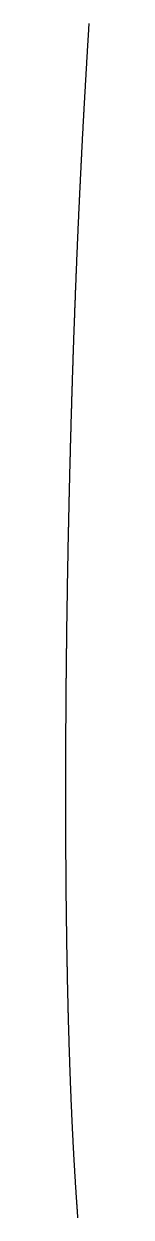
# Model space of a CAD drawing. Header units: millimetres. Extents: x 88 to 97873, y 32 to 55088.
# Drawn here: x 47980.07 to 47980.59, y 5170.2 to 5196.91 of the extents above; entities that cross this region are included whole.
import ezdxf

# ---------------------------------------------------------------- set-up
doc = ezdxf.new("R2010")
doc.units = ezdxf.units.MM
doc.header["$LTSCALE"] = 0.3

msp = doc.modelspace()

# ---------------------------------------------------------------- linework, layer by layer
msp.add_lwpolyline([(47980.34, 5170.187), (47980.339, 5170.2), (47980.338, 5170.213), (47980.337, 5170.226), (47980.336, 5170.239), (47980.335, 5170.251), (47980.334, 5170.264), (47980.334, 5170.277), (47980.333, 5170.29), (47980.332, 5170.303), (47980.331, 5170.316), (47980.33, 5170.329), (47980.329, 5170.342), (47980.328, 5170.355), (47980.327, 5170.368), (47980.326, 5170.381), (47980.325, 5170.394), (47980.324, 5170.407), (47980.323, 5170.42), (47980.322, 5170.433), (47980.321, 5170.447), (47980.32, 5170.46), (47980.32, 5170.473), (47980.319, 5170.486), (47980.318, 5170.499), (47980.317, 5170.512), (47980.316, 5170.525), (47980.315, 5170.538), (47980.314, 5170.551), (47980.313, 5170.565), (47980.312, 5170.578), (47980.311, 5170.591), (47980.31, 5170.604), (47980.31, 5170.617), (47980.309, 5170.63), (47980.308, 5170.644), (47980.307, 5170.657), (47980.306, 5170.67), (47980.305, 5170.683), (47980.304, 5170.697), (47980.303, 5170.71), (47980.302, 5170.723), (47980.302, 5170.736), (47980.301, 5170.75), (47980.3, 5170.763), (47980.299, 5170.776), (47980.298, 5170.789), (47980.297, 5170.803), (47980.296, 5170.816), (47980.295, 5170.829), (47980.295, 5170.843), (47980.294, 5170.856), (47980.293, 5170.869), (47980.292, 5170.883), (47980.291, 5170.896), (47980.29, 5170.91), (47980.289, 5170.923), (47980.289, 5170.936), (47980.288, 5170.95), (47980.287, 5170.963), (47980.286, 5170.977), (47980.285, 5170.99), (47980.284, 5171.004), (47980.283, 5171.017), (47980.283, 5171.03), (47980.282, 5171.044), (47980.281, 5171.057), (47980.28, 5171.071), (47980.279, 5171.084), (47980.278, 5171.098), (47980.278, 5171.111), (47980.277, 5171.125), (47980.276, 5171.139), (47980.275, 5171.152), (47980.274, 5171.166), (47980.273, 5171.179), (47980.273, 5171.193), (47980.272, 5171.206), (47980.271, 5171.22), (47980.27, 5171.234), (47980.269, 5171.247), (47980.269, 5171.261), (47980.268, 5171.274), (47980.267, 5171.288), (47980.266, 5171.302), (47980.265, 5171.315), (47980.265, 5171.329), (47980.264, 5171.343), (47980.263, 5171.357), (47980.262, 5171.37), (47980.261, 5171.384), (47980.261, 5171.398), (47980.26, 5171.411), (47980.259, 5171.425), (47980.258, 5171.439), (47980.257, 5171.453), (47980.257, 5171.466), (47980.256, 5171.48), (47980.255, 5171.494), (47980.254, 5171.508), (47980.254, 5171.522), (47980.253, 5171.535), (47980.252, 5171.549), (47980.251, 5171.563), (47980.25, 5171.577), (47980.25, 5171.591), (47980.249, 5171.605), (47980.248, 5171.619), (47980.247, 5171.632), (47980.247, 5171.646), (47980.246, 5171.66), (47980.245, 5171.674), (47980.244, 5171.688), (47980.244, 5171.702), (47980.243, 5171.716), (47980.242, 5171.73), (47980.241, 5171.744), (47980.241, 5171.758), (47980.24, 5171.772), (47980.239, 5171.786), (47980.238, 5171.8), (47980.238, 5171.814), (47980.237, 5171.828), (47980.236, 5171.842), (47980.235, 5171.856), (47980.235, 5171.87), (47980.234, 5171.884), (47980.233, 5171.898), (47980.233, 5171.912), (47980.232, 5171.926), (47980.231, 5171.94), (47980.23, 5171.955), (47980.23, 5171.969), (47980.229, 5171.983), (47980.228, 5171.997), (47980.227, 5172.011), (47980.227, 5172.025), (47980.226, 5172.039), (47980.225, 5172.054), (47980.225, 5172.068), (47980.224, 5172.082), (47980.223, 5172.096), (47980.223, 5172.11), (47980.222, 5172.125), (47980.221, 5172.139), (47980.22, 5172.153), (47980.22, 5172.167), (47980.219, 5172.182), (47980.218, 5172.196), (47980.218, 5172.21), (47980.217, 5172.225), (47980.216, 5172.239), (47980.216, 5172.253), (47980.215, 5172.268), (47980.214, 5172.282), (47980.214, 5172.296), (47980.213, 5172.311), (47980.212, 5172.325), (47980.212, 5172.339), (47980.211, 5172.354), (47980.21, 5172.368), (47980.21, 5172.383), (47980.209, 5172.397), (47980.208, 5172.412), (47980.208, 5172.426), (47980.207, 5172.44), (47980.206, 5172.455), (47980.206, 5172.469), (47980.205, 5172.484), (47980.204, 5172.498), (47980.204, 5172.513), (47980.203, 5172.527), (47980.202, 5172.542), (47980.202, 5172.556), (47980.201, 5172.571), (47980.2, 5172.586), (47980.2, 5172.6), (47980.199, 5172.615), (47980.198, 5172.629), (47980.198, 5172.644), (47980.197, 5172.659), (47980.197, 5172.673), (47980.196, 5172.688), (47980.195, 5172.702), (47980.195, 5172.717), (47980.194, 5172.732), (47980.193, 5172.746), (47980.193, 5172.761), (47980.192, 5172.776), (47980.192, 5172.791), (47980.191, 5172.805), (47980.19, 5172.82), (47980.19, 5172.835), (47980.189, 5172.849), (47980.188, 5172.864), (47980.188, 5172.879), (47980.187, 5172.894), (47980.187, 5172.909), (47980.186, 5172.923), (47980.185, 5172.938), (47980.185, 5172.953), (47980.184, 5172.968), (47980.184, 5172.983), (47980.183, 5172.998), (47980.182, 5173.012), (47980.182, 5173.027), (47980.181, 5173.042), (47980.181, 5173.057), (47980.18, 5173.072), (47980.179, 5173.087), (47980.179, 5173.102), (47980.178, 5173.117), (47980.178, 5173.132), (47980.177, 5173.147), (47980.177, 5173.162), (47980.176, 5173.177), (47980.175, 5173.192), (47980.175, 5173.207), (47980.174, 5173.222), (47980.174, 5173.237), (47980.173, 5173.252), (47980.173, 5173.267), (47980.172, 5173.282), (47980.171, 5173.297), (47980.171, 5173.312), (47980.17, 5173.327), (47980.17, 5173.342), (47980.169, 5173.357), (47980.169, 5173.372), (47980.168, 5173.388), (47980.168, 5173.403), (47980.167, 5173.418), (47980.166, 5173.433), (47980.166, 5173.448), (47980.165, 5173.463), (47980.165, 5173.479), (47980.164, 5173.494), (47980.164, 5173.509), (47980.163, 5173.524), (47980.163, 5173.54), (47980.162, 5173.555), (47980.162, 5173.57), (47980.161, 5173.585), (47980.16, 5173.601), (47980.16, 5173.616), (47980.159, 5173.631), (47980.159, 5173.647), (47980.158, 5173.662), (47980.158, 5173.677), (47980.157, 5173.693), (47980.157, 5173.708), (47980.156, 5173.723), (47980.156, 5173.739), (47980.155, 5173.754), (47980.155, 5173.77), (47980.154, 5173.785), (47980.154, 5173.8), (47980.153, 5173.816), (47980.153, 5173.831), (47980.152, 5173.847), (47980.152, 5173.862), (47980.151, 5173.878), (47980.151, 5173.893), (47980.15, 5173.909), (47980.15, 5173.924), (47980.149, 5173.94), (47980.149, 5173.955), (47980.148, 5173.971), (47980.148, 5173.986), (47980.147, 5174.002), (47980.147, 5174.018), (47980.146, 5174.033), (47980.146, 5174.049), (47980.145, 5174.064), (47980.145, 5174.08), (47980.144, 5174.096), (47980.144, 5174.111), (47980.143, 5174.127), (47980.143, 5174.142), (47980.142, 5174.158), (47980.142, 5174.174), (47980.141, 5174.19), (47980.141, 5174.205), (47980.141, 5174.221), (47980.14, 5174.237), (47980.14, 5174.252), (47980.139, 5174.268), (47980.139, 5174.284), (47980.138, 5174.3), (47980.138, 5174.315), (47980.137, 5174.331), (47980.137, 5174.347), (47980.136, 5174.363), (47980.136, 5174.379), (47980.136, 5174.394), (47980.135, 5174.41), (47980.135, 5174.426), (47980.134, 5174.442), (47980.134, 5174.458), (47980.133, 5174.474), (47980.133, 5174.49), (47980.132, 5174.505), (47980.132, 5174.521), (47980.132, 5174.537), (47980.131, 5174.553), (47980.131, 5174.569), (47980.13, 5174.585), (47980.13, 5174.601), (47980.129, 5174.617), (47980.129, 5174.633), (47980.129, 5174.649), (47980.128, 5174.665), (47980.128, 5174.681), (47980.127, 5174.697), (47980.127, 5174.713), (47980.126, 5174.729), (47980.126, 5174.745), (47980.126, 5174.761), (47980.125, 5174.777), (47980.125, 5174.793), (47980.124, 5174.809), (47980.124, 5174.825), (47980.124, 5174.841), (47980.123, 5174.857), (47980.123, 5174.874), (47980.122, 5174.89), (47980.122, 5174.906), (47980.122, 5174.922), (47980.121, 5174.938), (47980.121, 5174.954), (47980.12, 5174.97), (47980.12, 5174.987), (47980.12, 5175.003), (47980.119, 5175.019), (47980.119, 5175.035), (47980.118, 5175.051), (47980.118, 5175.068), (47980.118, 5175.084), (47980.117, 5175.1), (47980.117, 5175.116), (47980.116, 5175.133), (47980.116, 5175.149), (47980.116, 5175.165), (47980.115, 5175.181), (47980.115, 5175.198), (47980.115, 5175.214), (47980.114, 5175.23), (47980.114, 5175.247), (47980.114, 5175.263), (47980.113, 5175.279), (47980.113, 5175.296), (47980.112, 5175.312), (47980.112, 5175.328), (47980.112, 5175.345), (47980.111, 5175.361), (47980.111, 5175.378), (47980.111, 5175.394), (47980.11, 5175.41), (47980.11, 5175.427), (47980.11, 5175.443), (47980.109, 5175.46), (47980.109, 5175.476), (47980.109, 5175.493), (47980.108, 5175.509), (47980.108, 5175.525), (47980.108, 5175.542), (47980.107, 5175.558), (47980.107, 5175.575), (47980.106, 5175.591), (47980.106, 5175.608), (47980.106, 5175.624), (47980.105, 5175.641), (47980.105, 5175.658), (47980.105, 5175.674), (47980.105, 5175.691), (47980.104, 5175.707), (47980.104, 5175.724), (47980.104, 5175.74), (47980.103, 5175.757), (47980.103, 5175.774), (47980.103, 5175.79), (47980.102, 5175.807), (47980.102, 5175.823), (47980.102, 5175.84), (47980.101, 5175.857), (47980.101, 5175.873), (47980.101, 5175.89), (47980.1, 5175.907), (47980.1, 5175.923), (47980.1, 5175.94), (47980.099, 5175.957), (47980.099, 5175.973), (47980.099, 5175.99), (47980.099, 5176.007), (47980.098, 5176.024), (47980.098, 5176.04), (47980.098, 5176.057), (47980.097, 5176.074), (47980.097, 5176.09), (47980.097, 5176.107), (47980.097, 5176.124), (47980.096, 5176.141), (47980.096, 5176.158), (47980.096, 5176.174), (47980.095, 5176.191), (47980.095, 5176.208), (47980.095, 5176.225), (47980.095, 5176.242), (47980.094, 5176.258), (47980.094, 5176.275), (47980.094, 5176.292), (47980.093, 5176.309), (47980.093, 5176.326), (47980.093, 5176.343), (47980.093, 5176.36), (47980.092, 5176.376), (47980.092, 5176.393), (47980.092, 5176.41), (47980.092, 5176.427), (47980.091, 5176.444), (47980.091, 5176.461), (47980.091, 5176.478), (47980.091, 5176.495), (47980.09, 5176.512), (47980.09, 5176.529), (47980.09, 5176.546), (47980.09, 5176.563), (47980.089, 5176.58), (47980.089, 5176.597), (47980.089, 5176.614), (47980.089, 5176.631), (47980.088, 5176.648), (47980.088, 5176.665), (47980.088, 5176.682), (47980.088, 5176.699), (47980.087, 5176.716), (47980.087, 5176.733), (47980.087, 5176.75), (47980.087, 5176.767), (47980.086, 5176.784), (47980.086, 5176.801), (47980.086, 5176.818), (47980.086, 5176.835), (47980.086, 5176.852), (47980.085, 5176.869), (47980.085, 5176.887), (47980.085, 5176.904), (47980.085, 5176.921), (47980.084, 5176.938), (47980.084, 5176.955), (47980.084, 5176.972), (47980.084, 5176.989), (47980.084, 5177.007), (47980.083, 5177.024), (47980.083, 5177.041), (47980.083, 5177.058), (47980.083, 5177.075), (47980.083, 5177.092), (47980.082, 5177.11), (47980.082, 5177.127), (47980.082, 5177.144), (47980.082, 5177.161), (47980.082, 5177.179), (47980.081, 5177.196), (47980.081, 5177.213), (47980.081, 5177.23), (47980.081, 5177.248), (47980.081, 5177.265), (47980.08, 5177.282), (47980.08, 5177.299), (47980.08, 5177.317), (47980.08, 5177.334), (47980.08, 5177.351), (47980.079, 5177.369), (47980.079, 5177.386), (47980.079, 5177.403), (47980.079, 5177.42), (47980.079, 5177.438), (47980.079, 5177.455), (47980.078, 5177.472), (47980.078, 5177.49), (47980.078, 5177.507), (47980.078, 5177.525), (47980.078, 5177.542), (47980.078, 5177.559), (47980.077, 5177.577), (47980.077, 5177.594), (47980.077, 5177.611), (47980.077, 5177.629), (47980.077, 5177.646), (47980.077, 5177.664), (47980.076, 5177.681), (47980.076, 5177.699), (47980.076, 5177.716), (47980.076, 5177.733), (47980.076, 5177.751), (47980.076, 5177.768), (47980.076, 5177.786), (47980.075, 5177.803), (47980.075, 5177.821), (47980.075, 5177.838), (47980.075, 5177.856), (47980.075, 5177.873), (47980.075, 5177.891), (47980.075, 5177.908), (47980.074, 5177.926), (47980.074, 5177.943), (47980.074, 5177.961), (47980.074, 5177.978), (47980.074, 5177.996), (47980.074, 5178.013), (47980.074, 5178.031), (47980.073, 5178.048), (47980.073, 5178.066), (47980.073, 5178.083), (47980.073, 5178.101), (47980.073, 5178.119), (47980.073, 5178.136), (47980.073, 5178.154), (47980.073, 5178.171), (47980.073, 5178.189), (47980.072, 5178.206), (47980.072, 5178.224), (47980.072, 5178.242), (47980.072, 5178.259), (47980.072, 5178.277), (47980.072, 5178.295), (47980.072, 5178.312), (47980.072, 5178.33), (47980.072, 5178.347), (47980.071, 5178.365), (47980.071, 5178.383), (47980.071, 5178.4), (47980.071, 5178.418), (47980.071, 5178.436), (47980.071, 5178.453), (47980.071, 5178.471), (47980.071, 5178.489), (47980.071, 5178.507), (47980.071, 5178.524), (47980.071, 5178.542), (47980.07, 5178.56), (47980.07, 5178.577), (47980.07, 5178.595), (47980.07, 5178.613), (47980.07, 5178.631), (47980.07, 5178.648), (47980.07, 5178.666), (47980.07, 5178.684), (47980.07, 5178.702), (47980.07, 5178.719), (47980.07, 5178.737), (47980.07, 5178.755), (47980.069, 5178.773), (47980.069, 5178.79), (47980.069, 5178.808), (47980.069, 5178.826), (47980.069, 5178.844), (47980.069, 5178.862), (47980.069, 5178.879), (47980.069, 5178.897), (47980.069, 5178.915), (47980.069, 5178.933), (47980.069, 5178.951), (47980.069, 5178.968), (47980.069, 5178.986), (47980.069, 5179.004), (47980.069, 5179.022), (47980.069, 5179.04), (47980.069, 5179.058), (47980.069, 5179.076), (47980.068, 5179.093), (47980.068, 5179.111), (47980.068, 5179.129), (47980.068, 5179.147), (47980.068, 5179.165), (47980.068, 5179.183), (47980.068, 5179.201), (47980.068, 5179.219), (47980.068, 5179.236), (47980.068, 5179.254), (47980.068, 5179.272), (47980.068, 5179.29), (47980.068, 5179.308), (47980.068, 5179.326), (47980.068, 5179.344), (47980.068, 5179.362), (47980.068, 5179.38), (47980.068, 5179.398), (47980.068, 5179.416), (47980.068, 5179.434), (47980.068, 5179.452), (47980.068, 5179.47), (47980.068, 5179.488), (47980.068, 5179.506), (47980.068, 5179.524), (47980.068, 5179.542), (47980.068, 5179.559), (47980.068, 5179.577), (47980.068, 5179.595), (47980.068, 5179.613), (47980.068, 5179.631), (47980.068, 5179.649), (47980.068, 5179.667), (47980.068, 5179.685), (47980.068, 5179.703), (47980.068, 5179.722), (47980.068, 5179.74), (47980.068, 5179.758), (47980.068, 5179.776), (47980.068, 5179.794), (47980.068, 5179.812), (47980.068, 5179.83), (47980.068, 5179.848), (47980.068, 5179.866), (47980.068, 5179.884), (47980.068, 5179.902), (47980.068, 5179.92), (47980.068, 5179.938), (47980.068, 5179.956), (47980.068, 5179.974), (47980.068, 5179.992), (47980.068, 5180.01), (47980.068, 5180.028), (47980.068, 5180.047), (47980.068, 5180.065), (47980.068, 5180.083), (47980.068, 5180.101), (47980.068, 5180.119), (47980.068, 5180.137), (47980.068, 5180.155), (47980.068, 5180.173), (47980.068, 5180.191), (47980.068, 5180.21), (47980.068, 5180.228), (47980.068, 5180.246), (47980.068, 5180.264), (47980.068, 5180.282), (47980.068, 5180.3), (47980.068, 5180.318), (47980.069, 5180.337), (47980.069, 5180.355), (47980.069, 5180.373), (47980.069, 5180.391), (47980.069, 5180.409), (47980.069, 5180.427), (47980.069, 5180.446), (47980.069, 5180.464), (47980.069, 5180.482), (47980.069, 5180.5), (47980.069, 5180.518), (47980.069, 5180.536), (47980.069, 5180.555), (47980.069, 5180.573), (47980.069, 5180.591), (47980.069, 5180.609), (47980.069, 5180.627), (47980.069, 5180.646), (47980.07, 5180.664), (47980.07, 5180.682), (47980.07, 5180.7), (47980.07, 5180.719), (47980.07, 5180.737), (47980.07, 5180.755), (47980.07, 5180.773), (47980.07, 5180.791), (47980.07, 5180.81), (47980.07, 5180.828), (47980.07, 5180.846), (47980.07, 5180.864), (47980.07, 5180.883), (47980.071, 5180.901), (47980.071, 5180.919), (47980.071, 5180.937), (47980.071, 5180.956), (47980.071, 5180.974), (47980.071, 5180.992), (47980.071, 5181.011), (47980.071, 5181.029), (47980.071, 5181.047), (47980.071, 5181.065), (47980.072, 5181.084), (47980.072, 5181.102), (47980.072, 5181.12), (47980.072, 5181.138), (47980.072, 5181.157), (47980.072, 5181.175), (47980.072, 5181.193), (47980.072, 5181.212), (47980.072, 5181.23), (47980.072, 5181.248), (47980.073, 5181.267), (47980.073, 5181.285), (47980.073, 5181.303), (47980.073, 5181.322), (47980.073, 5181.34), (47980.073, 5181.358), (47980.073, 5181.376), (47980.073, 5181.395), (47980.073, 5181.413), (47980.074, 5181.431), (47980.074, 5181.45), (47980.074, 5181.468), (47980.074, 5181.486), (47980.074, 5181.505), (47980.074, 5181.523), (47980.074, 5181.542), (47980.074, 5181.56), (47980.075, 5181.578), (47980.075, 5181.597), (47980.075, 5181.615), (47980.075, 5181.633), (47980.075, 5181.652), (47980.075, 5181.67), (47980.075, 5181.688), (47980.076, 5181.707), (47980.076, 5181.725), (47980.076, 5181.743), (47980.076, 5181.762), (47980.076, 5181.78), (47980.076, 5181.799), (47980.076, 5181.817), (47980.077, 5181.835), (47980.077, 5181.854), (47980.077, 5181.872), (47980.077, 5181.89), (47980.077, 5181.909), (47980.077, 5181.927), (47980.078, 5181.946), (47980.078, 5181.964), (47980.078, 5181.982), (47980.078, 5182.001), (47980.078, 5182.019), (47980.078, 5182.038), (47980.078, 5182.056), (47980.079, 5182.074), (47980.079, 5182.093), (47980.079, 5182.111), (47980.079, 5182.13), (47980.079, 5182.148), (47980.079, 5182.167), (47980.08, 5182.185), (47980.08, 5182.203), (47980.08, 5182.222), (47980.08, 5182.24), (47980.08, 5182.259), (47980.081, 5182.277), (47980.081, 5182.295), (47980.081, 5182.314), (47980.081, 5182.332), (47980.081, 5182.351), (47980.081, 5182.369), (47980.082, 5182.388), (47980.082, 5182.406), (47980.082, 5182.424), (47980.082, 5182.443), (47980.082, 5182.461), (47980.083, 5182.48), (47980.083, 5182.498), (47980.083, 5182.517), (47980.083, 5182.535), (47980.083, 5182.554), (47980.084, 5182.572), (47980.084, 5182.59), (47980.084, 5182.609), (47980.084, 5182.627), (47980.084, 5182.646), (47980.085, 5182.664), (47980.085, 5182.683), (47980.085, 5182.701), (47980.085, 5182.72), (47980.085, 5182.738), (47980.086, 5182.757), (47980.086, 5182.775), (47980.086, 5182.793), (47980.086, 5182.812), (47980.086, 5182.83), (47980.087, 5182.849), (47980.087, 5182.867), (47980.087, 5182.886), (47980.087, 5182.904), (47980.087, 5182.923), (47980.088, 5182.941), (47980.088, 5182.96), (47980.088, 5182.978), (47980.088, 5182.997), (47980.089, 5183.015), (47980.089, 5183.034), (47980.089, 5183.052), (47980.089, 5183.07), (47980.09, 5183.089), (47980.09, 5183.107), (47980.09, 5183.126), (47980.09, 5183.144), (47980.09, 5183.163), (47980.091, 5183.181), (47980.091, 5183.2), (47980.091, 5183.218), (47980.091, 5183.237), (47980.092, 5183.255), (47980.092, 5183.274), (47980.092, 5183.292), (47980.092, 5183.311), (47980.093, 5183.329), (47980.093, 5183.348), (47980.093, 5183.366), (47980.093, 5183.385), (47980.094, 5183.403), (47980.094, 5183.422), (47980.094, 5183.44), (47980.094, 5183.459), (47980.095, 5183.477), (47980.095, 5183.496), (47980.095, 5183.514), (47980.095, 5183.533), (47980.096, 5183.551), (47980.096, 5183.569), (47980.096, 5183.588), (47980.096, 5183.606), (47980.097, 5183.625), (47980.097, 5183.643), (47980.097, 5183.662), (47980.098, 5183.68), (47980.098, 5183.699), (47980.098, 5183.717), (47980.098, 5183.736), (47980.099, 5183.754), (47980.099, 5183.773), (47980.099, 5183.791), (47980.099, 5183.81), (47980.1, 5183.828), (47980.1, 5183.847), (47980.1, 5183.865), (47980.101, 5183.884), (47980.101, 5183.902), (47980.101, 5183.921), (47980.101, 5183.939), (47980.102, 5183.958), (47980.102, 5183.976), (47980.102, 5183.995), (47980.103, 5184.013), (47980.103, 5184.032), (47980.103, 5184.05), (47980.103, 5184.069), (47980.104, 5184.087), (47980.104, 5184.106), (47980.104, 5184.124), (47980.105, 5184.143), (47980.105, 5184.161), (47980.105, 5184.18), (47980.105, 5184.198), (47980.106, 5184.217), (47980.106, 5184.235), (47980.106, 5184.254), (47980.107, 5184.272), (47980.107, 5184.291), (47980.107, 5184.309), (47980.108, 5184.328), (47980.108, 5184.346), (47980.108, 5184.365), (47980.108, 5184.383), (47980.109, 5184.401), (47980.109, 5184.42), (47980.109, 5184.438), (47980.11, 5184.457), (47980.11, 5184.475), (47980.11, 5184.494), (47980.111, 5184.512), (47980.111, 5184.531), (47980.111, 5184.549), (47980.112, 5184.568), (47980.112, 5184.586), (47980.112, 5184.605), (47980.113, 5184.623), (47980.113, 5184.642), (47980.113, 5184.66), (47980.114, 5184.679), (47980.114, 5184.697), (47980.114, 5184.716), (47980.115, 5184.734), (47980.115, 5184.753), (47980.115, 5184.771), (47980.116, 5184.789), (47980.116, 5184.808), (47980.116, 5184.826), (47980.117, 5184.845), (47980.117, 5184.863), (47980.117, 5184.882), (47980.118, 5184.9), (47980.118, 5184.919), (47980.118, 5184.937), (47980.119, 5184.956), (47980.119, 5184.974), (47980.119, 5184.993), (47980.12, 5185.011), (47980.12, 5185.029), (47980.12, 5185.048), (47980.121, 5185.066), (47980.121, 5185.085), (47980.121, 5185.103), (47980.122, 5185.122), (47980.122, 5185.14), (47980.123, 5185.159), (47980.123, 5185.177), (47980.123, 5185.195), (47980.124, 5185.214), (47980.124, 5185.232), (47980.124, 5185.251), (47980.125, 5185.269), (47980.125, 5185.288), (47980.125, 5185.306), (47980.126, 5185.325), (47980.126, 5185.343), (47980.127, 5185.361), (47980.127, 5185.38), (47980.127, 5185.398), (47980.128, 5185.417), (47980.128, 5185.435), (47980.128, 5185.453), (47980.129, 5185.472), (47980.129, 5185.49), (47980.129, 5185.509), (47980.13, 5185.527), (47980.13, 5185.546), (47980.131, 5185.564), (47980.131, 5185.582), (47980.131, 5185.601), (47980.132, 5185.619), (47980.132, 5185.638), (47980.133, 5185.656), (47980.133, 5185.674), (47980.133, 5185.693), (47980.134, 5185.711), (47980.134, 5185.73), (47980.134, 5185.748), (47980.135, 5185.766), (47980.135, 5185.785), (47980.136, 5185.803), (47980.136, 5185.822), (47980.136, 5185.84), (47980.137, 5185.858), (47980.137, 5185.877), (47980.138, 5185.895), (47980.138, 5185.913), (47980.138, 5185.932), (47980.139, 5185.95), (47980.139, 5185.969), (47980.14, 5185.987), (47980.14, 5186.005), (47980.14, 5186.024), (47980.141, 5186.042), (47980.141, 5186.06), (47980.142, 5186.079), (47980.142, 5186.097), (47980.142, 5186.115), (47980.143, 5186.134), (47980.143, 5186.152), (47980.144, 5186.17), (47980.144, 5186.189), (47980.145, 5186.207), (47980.145, 5186.226), (47980.145, 5186.244), (47980.146, 5186.262), (47980.146, 5186.281), (47980.147, 5186.299), (47980.147, 5186.317), (47980.148, 5186.335), (47980.148, 5186.354), (47980.148, 5186.372), (47980.149, 5186.39), (47980.149, 5186.409), (47980.15, 5186.427), (47980.15, 5186.445), (47980.151, 5186.464), (47980.151, 5186.482), (47980.151, 5186.5), (47980.152, 5186.519), (47980.152, 5186.537), (47980.153, 5186.555), (47980.153, 5186.573), (47980.154, 5186.592), (47980.154, 5186.61), (47980.154, 5186.628), (47980.155, 5186.647), (47980.155, 5186.665), (47980.156, 5186.683), (47980.156, 5186.701), (47980.157, 5186.72), (47980.157, 5186.738), (47980.158, 5186.756), (47980.158, 5186.774), (47980.158, 5186.793), (47980.159, 5186.811), (47980.159, 5186.829), (47980.16, 5186.847), (47980.16, 5186.866), (47980.161, 5186.884), (47980.161, 5186.902), (47980.162, 5186.92), (47980.162, 5186.939), (47980.163, 5186.957), (47980.163, 5186.975), (47980.163, 5186.993), (47980.164, 5187.012), (47980.164, 5187.03), (47980.165, 5187.048), (47980.165, 5187.066), (47980.166, 5187.084), (47980.166, 5187.103), (47980.167, 5187.121), (47980.167, 5187.139), (47980.168, 5187.157), (47980.168, 5187.175), (47980.169, 5187.194), (47980.169, 5187.212), (47980.17, 5187.23), (47980.17, 5187.248), (47980.17, 5187.266), (47980.171, 5187.284), (47980.171, 5187.303), (47980.172, 5187.321), (47980.172, 5187.339), (47980.173, 5187.357), (47980.173, 5187.375), (47980.174, 5187.393), (47980.174, 5187.412), (47980.175, 5187.43), (47980.175, 5187.448), (47980.176, 5187.466), (47980.176, 5187.484), (47980.177, 5187.502), (47980.177, 5187.52), (47980.178, 5187.538), (47980.178, 5187.557), (47980.179, 5187.575), (47980.179, 5187.593), (47980.18, 5187.611), (47980.18, 5187.629), (47980.181, 5187.647), (47980.181, 5187.665), (47980.182, 5187.683), (47980.182, 5187.701), (47980.183, 5187.719), (47980.183, 5187.737), (47980.184, 5187.756), (47980.184, 5187.774), (47980.185, 5187.792), (47980.185, 5187.81), (47980.186, 5187.828), (47980.186, 5187.846), (47980.187, 5187.864), (47980.187, 5187.882), (47980.188, 5187.9), (47980.188, 5187.918), (47980.189, 5187.936), (47980.189, 5187.954), (47980.19, 5187.972), (47980.19, 5187.99), (47980.191, 5188.008), (47980.191, 5188.026), (47980.192, 5188.044), (47980.192, 5188.062), (47980.193, 5188.08), (47980.193, 5188.098), (47980.194, 5188.116), (47980.194, 5188.134), (47980.195, 5188.152), (47980.195, 5188.17), (47980.196, 5188.188), (47980.196, 5188.206), (47980.197, 5188.224), (47980.198, 5188.242), (47980.198, 5188.26), (47980.199, 5188.278), (47980.199, 5188.296), (47980.2, 5188.314), (47980.2, 5188.332), (47980.201, 5188.35), (47980.201, 5188.368), (47980.202, 5188.385), (47980.202, 5188.403), (47980.203, 5188.421), (47980.203, 5188.439), (47980.204, 5188.457), (47980.204, 5188.475), (47980.205, 5188.493), (47980.206, 5188.511), (47980.206, 5188.529), (47980.207, 5188.547), (47980.207, 5188.564), (47980.208, 5188.582), (47980.208, 5188.6), (47980.209, 5188.618), (47980.209, 5188.636), (47980.21, 5188.654), (47980.21, 5188.672), (47980.211, 5188.689), (47980.212, 5188.707), (47980.212, 5188.725), (47980.213, 5188.743), (47980.213, 5188.761), (47980.214, 5188.779), (47980.214, 5188.796), (47980.215, 5188.814), (47980.215, 5188.832), (47980.216, 5188.85), (47980.217, 5188.868), (47980.217, 5188.885), (47980.218, 5188.903), (47980.218, 5188.921), (47980.219, 5188.939), (47980.219, 5188.957), (47980.22, 5188.974), (47980.22, 5188.992), (47980.221, 5189.01), (47980.222, 5189.028), (47980.222, 5189.045), (47980.223, 5189.063), (47980.223, 5189.081), (47980.224, 5189.098), (47980.224, 5189.116), (47980.225, 5189.134), (47980.226, 5189.152), (47980.226, 5189.169), (47980.227, 5189.187), (47980.227, 5189.205), (47980.228, 5189.222), (47980.229, 5189.24), (47980.229, 5189.258), (47980.23, 5189.275), (47980.23, 5189.293), (47980.231, 5189.311), (47980.231, 5189.328), (47980.232, 5189.346), (47980.233, 5189.364), (47980.233, 5189.381), (47980.234, 5189.399), (47980.234, 5189.417), (47980.235, 5189.434), (47980.236, 5189.452), (47980.236, 5189.469), (47980.237, 5189.487), (47980.237, 5189.505), (47980.238, 5189.522), (47980.238, 5189.54), (47980.239, 5189.557), (47980.24, 5189.575), (47980.24, 5189.593), (47980.241, 5189.61), (47980.241, 5189.628), (47980.242, 5189.645), (47980.243, 5189.663), (47980.243, 5189.68), (47980.244, 5189.698), (47980.244, 5189.715), (47980.245, 5189.733), (47980.246, 5189.75), (47980.246, 5189.768), (47980.247, 5189.785), (47980.247, 5189.803), (47980.248, 5189.82), (47980.249, 5189.838), (47980.249, 5189.855), (47980.25, 5189.873), (47980.251, 5189.89), (47980.251, 5189.908), (47980.252, 5189.925), (47980.252, 5189.943), (47980.253, 5189.96), (47980.254, 5189.978), (47980.254, 5189.995), (47980.255, 5190.012), (47980.255, 5190.03), (47980.256, 5190.047), (47980.257, 5190.065), (47980.257, 5190.082), (47980.258, 5190.1), (47980.259, 5190.117), (47980.259, 5190.134), (47980.26, 5190.152), (47980.26, 5190.169), (47980.261, 5190.186), (47980.262, 5190.204), (47980.262, 5190.221), (47980.263, 5190.238), (47980.264, 5190.256), (47980.264, 5190.273), (47980.265, 5190.29), (47980.265, 5190.308), (47980.266, 5190.325), (47980.267, 5190.342), (47980.267, 5190.36), (47980.268, 5190.377), (47980.269, 5190.394), (47980.269, 5190.411), (47980.27, 5190.429), (47980.271, 5190.446), (47980.271, 5190.463), (47980.272, 5190.481), (47980.272, 5190.498), (47980.273, 5190.515), (47980.274, 5190.532), (47980.274, 5190.549), (47980.275, 5190.567), (47980.276, 5190.584), (47980.276, 5190.601), (47980.277, 5190.618), (47980.278, 5190.635), (47980.278, 5190.653), (47980.279, 5190.67), (47980.28, 5190.687), (47980.28, 5190.704), (47980.281, 5190.721), (47980.282, 5190.738), (47980.282, 5190.756), (47980.283, 5190.773), (47980.283, 5190.79), (47980.284, 5190.807), (47980.285, 5190.824), (47980.285, 5190.841), (47980.286, 5190.858), (47980.287, 5190.875), (47980.287, 5190.892), (47980.288, 5190.909), (47980.289, 5190.927), (47980.289, 5190.944), (47980.29, 5190.961), (47980.291, 5190.978), (47980.291, 5190.995), (47980.292, 5191.012), (47980.293, 5191.029), (47980.293, 5191.046), (47980.294, 5191.063), (47980.295, 5191.08), (47980.295, 5191.097), (47980.296, 5191.114), (47980.297, 5191.131), (47980.297, 5191.148), (47980.298, 5191.165), (47980.299, 5191.182), (47980.299, 5191.199), (47980.3, 5191.216), (47980.301, 5191.232), (47980.301, 5191.249), (47980.302, 5191.266), (47980.303, 5191.283), (47980.303, 5191.3), (47980.304, 5191.317), (47980.305, 5191.334), (47980.306, 5191.351), (47980.306, 5191.368), (47980.307, 5191.385), (47980.308, 5191.401), (47980.308, 5191.418), (47980.309, 5191.435), (47980.31, 5191.452), (47980.31, 5191.469), (47980.311, 5191.486), (47980.312, 5191.502), (47980.312, 5191.519), (47980.313, 5191.536), (47980.314, 5191.553), (47980.314, 5191.57), (47980.315, 5191.586), (47980.316, 5191.603), (47980.317, 5191.62), (47980.317, 5191.637), (47980.318, 5191.653), (47980.319, 5191.67), (47980.319, 5191.687), (47980.32, 5191.704), (47980.321, 5191.72), (47980.321, 5191.737), (47980.322, 5191.754), (47980.323, 5191.77), (47980.324, 5191.787), (47980.324, 5191.804), (47980.325, 5191.82), (47980.326, 5191.837), (47980.326, 5191.854), (47980.327, 5191.87), (47980.328, 5191.887), (47980.328, 5191.904), (47980.329, 5191.92), (47980.33, 5191.937), (47980.331, 5191.954), (47980.331, 5191.97), (47980.332, 5191.987), (47980.333, 5192.003), (47980.333, 5192.02), (47980.334, 5192.037), (47980.335, 5192.053), (47980.336, 5192.07), (47980.336, 5192.086), (47980.337, 5192.103), (47980.338, 5192.119), (47980.338, 5192.136), (47980.339, 5192.153), (47980.34, 5192.169), (47980.341, 5192.186), (47980.341, 5192.202), (47980.342, 5192.219), (47980.343, 5192.235), (47980.344, 5192.252), (47980.344, 5192.268), (47980.345, 5192.285), (47980.346, 5192.301), (47980.346, 5192.317), (47980.347, 5192.334), (47980.348, 5192.35), (47980.349, 5192.367), (47980.349, 5192.383), (47980.35, 5192.4), (47980.351, 5192.416), (47980.352, 5192.433), (47980.352, 5192.449), (47980.353, 5192.465), (47980.354, 5192.482), (47980.354, 5192.498), (47980.355, 5192.515), (47980.356, 5192.531), (47980.357, 5192.547), (47980.357, 5192.564), (47980.358, 5192.58), (47980.359, 5192.596), (47980.36, 5192.613), (47980.36, 5192.629), (47980.361, 5192.645), (47980.362, 5192.662), (47980.363, 5192.678), (47980.363, 5192.694), (47980.364, 5192.711), (47980.365, 5192.727), (47980.366, 5192.743), (47980.366, 5192.759), (47980.367, 5192.776), (47980.368, 5192.792), (47980.369, 5192.808), (47980.369, 5192.824), (47980.37, 5192.841), (47980.371, 5192.857), (47980.372, 5192.873), (47980.372, 5192.889), (47980.373, 5192.906), (47980.374, 5192.922), (47980.375, 5192.938), (47980.375, 5192.954), (47980.376, 5192.97), (47980.377, 5192.987), (47980.378, 5193.003), (47980.378, 5193.019), (47980.379, 5193.035), (47980.38, 5193.051), (47980.381, 5193.067), (47980.381, 5193.084), (47980.382, 5193.1), (47980.383, 5193.116), (47980.384, 5193.132), (47980.385, 5193.148), (47980.385, 5193.164), (47980.386, 5193.18), (47980.387, 5193.196), (47980.388, 5193.213), (47980.388, 5193.229), (47980.389, 5193.245), (47980.39, 5193.261), (47980.391, 5193.277), (47980.391, 5193.293), (47980.392, 5193.309), (47980.393, 5193.325), (47980.394, 5193.341), (47980.395, 5193.357), (47980.395, 5193.373), (47980.396, 5193.389), (47980.397, 5193.405), (47980.398, 5193.421), (47980.398, 5193.437), (47980.399, 5193.453), (47980.4, 5193.469), (47980.401, 5193.485), (47980.402, 5193.501), (47980.402, 5193.517), (47980.403, 5193.533), (47980.404, 5193.549), (47980.405, 5193.565), (47980.405, 5193.581), (47980.406, 5193.597), (47980.407, 5193.613), (47980.408, 5193.629), (47980.409, 5193.645), (47980.409, 5193.661), (47980.41, 5193.677), (47980.411, 5193.692), (47980.412, 5193.708), (47980.413, 5193.724), (47980.413, 5193.74), (47980.414, 5193.756), (47980.415, 5193.772), (47980.416, 5193.788), (47980.417, 5193.804), (47980.417, 5193.82), (47980.418, 5193.835), (47980.419, 5193.851), (47980.42, 5193.867), (47980.421, 5193.883), (47980.421, 5193.899), (47980.422, 5193.915), (47980.423, 5193.93), (47980.424, 5193.946), (47980.425, 5193.962), (47980.425, 5193.978), (47980.426, 5193.994), (47980.427, 5194.009), (47980.428, 5194.025), (47980.429, 5194.041), (47980.429, 5194.057), (47980.43, 5194.072), (47980.431, 5194.088), (47980.432, 5194.104), (47980.433, 5194.12), (47980.433, 5194.135), (47980.434, 5194.151), (47980.435, 5194.167), (47980.436, 5194.183), (47980.437, 5194.198), (47980.437, 5194.214), (47980.438, 5194.23), (47980.439, 5194.245), (47980.44, 5194.261), (47980.441, 5194.277), (47980.442, 5194.292), (47980.442, 5194.308), (47980.443, 5194.324), (47980.444, 5194.339), (47980.445, 5194.355), (47980.446, 5194.371), (47980.446, 5194.386), (47980.447, 5194.402), (47980.448, 5194.418), (47980.449, 5194.433), (47980.45, 5194.449), (47980.451, 5194.464), (47980.451, 5194.48), (47980.452, 5194.496), (47980.453, 5194.511), (47980.454, 5194.527), (47980.455, 5194.542), (47980.456, 5194.558), (47980.456, 5194.574), (47980.457, 5194.589), (47980.458, 5194.605), (47980.459, 5194.62), (47980.46, 5194.636), (47980.461, 5194.651), (47980.461, 5194.667), (47980.462, 5194.682), (47980.463, 5194.698), (47980.464, 5194.713), (47980.465, 5194.729), (47980.466, 5194.744), (47980.466, 5194.76), (47980.467, 5194.775), (47980.468, 5194.791), (47980.469, 5194.806), (47980.47, 5194.822), (47980.471, 5194.837), (47980.471, 5194.853), (47980.472, 5194.868), (47980.473, 5194.884), (47980.474, 5194.899), (47980.475, 5194.915), (47980.476, 5194.93), (47980.477, 5194.945), (47980.477, 5194.961), (47980.478, 5194.976), (47980.479, 5194.992), (47980.48, 5195.007), (47980.481, 5195.023), (47980.482, 5195.038), (47980.482, 5195.053), (47980.483, 5195.069), (47980.484, 5195.084), (47980.485, 5195.1), (47980.486, 5195.115), (47980.487, 5195.13), (47980.488, 5195.146), (47980.488, 5195.161), (47980.489, 5195.176), (47980.49, 5195.192), (47980.491, 5195.207), (47980.492, 5195.222), (47980.493, 5195.238), (47980.494, 5195.253), (47980.494, 5195.268), (47980.495, 5195.284), (47980.496, 5195.299), (47980.497, 5195.314), (47980.498, 5195.33), (47980.499, 5195.345), (47980.5, 5195.36), (47980.5, 5195.375), (47980.501, 5195.391), (47980.502, 5195.406), (47980.503, 5195.421), (47980.504, 5195.436), (47980.505, 5195.452), (47980.506, 5195.467), (47980.507, 5195.482), (47980.507, 5195.497), (47980.508, 5195.513), (47980.509, 5195.528), (47980.51, 5195.543), (47980.511, 5195.558), (47980.512, 5195.574), (47980.513, 5195.589), (47980.514, 5195.604), (47980.514, 5195.619), (47980.515, 5195.634), (47980.516, 5195.65), (47980.517, 5195.665), (47980.518, 5195.68), (47980.519, 5195.695), (47980.52, 5195.71), (47980.521, 5195.725), (47980.521, 5195.741), (47980.522, 5195.756), (47980.523, 5195.771), (47980.524, 5195.786), (47980.525, 5195.801), (47980.526, 5195.816), (47980.527, 5195.831), (47980.528, 5195.847), (47980.529, 5195.862), (47980.529, 5195.877), (47980.53, 5195.892), (47980.531, 5195.907), (47980.532, 5195.922), (47980.533, 5195.937), (47980.534, 5195.952), (47980.535, 5195.967), (47980.536, 5195.982), (47980.537, 5195.997), (47980.537, 5196.013), (47980.538, 5196.028), (47980.539, 5196.043), (47980.54, 5196.058), (47980.541, 5196.073), (47980.542, 5196.088), (47980.543, 5196.103), (47980.544, 5196.118), (47980.545, 5196.133), (47980.546, 5196.148), (47980.546, 5196.163), (47980.547, 5196.178), (47980.548, 5196.193), (47980.549, 5196.208), (47980.55, 5196.223), (47980.551, 5196.238), (47980.552, 5196.253), (47980.553, 5196.268), (47980.554, 5196.283), (47980.555, 5196.298), (47980.555, 5196.313), (47980.556, 5196.328), (47980.557, 5196.343), (47980.558, 5196.358), (47980.559, 5196.373), (47980.56, 5196.388), (47980.561, 5196.402), (47980.562, 5196.417), (47980.563, 5196.432), (47980.564, 5196.447), (47980.565, 5196.462), (47980.565, 5196.477), (47980.566, 5196.492), (47980.567, 5196.507), (47980.568, 5196.522), (47980.569, 5196.537), (47980.57, 5196.552), (47980.571, 5196.566), (47980.572, 5196.581), (47980.573, 5196.596), (47980.574, 5196.611), (47980.575, 5196.626), (47980.576, 5196.641), (47980.576, 5196.656), (47980.577, 5196.671), (47980.578, 5196.685), (47980.579, 5196.7), (47980.58, 5196.715), (47980.581, 5196.73), (47980.582, 5196.745), (47980.583, 5196.76), (47980.584, 5196.774), (47980.585, 5196.789), (47980.586, 5196.804), (47980.587, 5196.819), (47980.588, 5196.834), (47980.588, 5196.848), (47980.589, 5196.863), (47980.59, 5196.878), (47980.591, 5196.893), (47980.592, 5196.908), (47980.593, 5196.922)])

doc.saveas('drawing.dxf')
